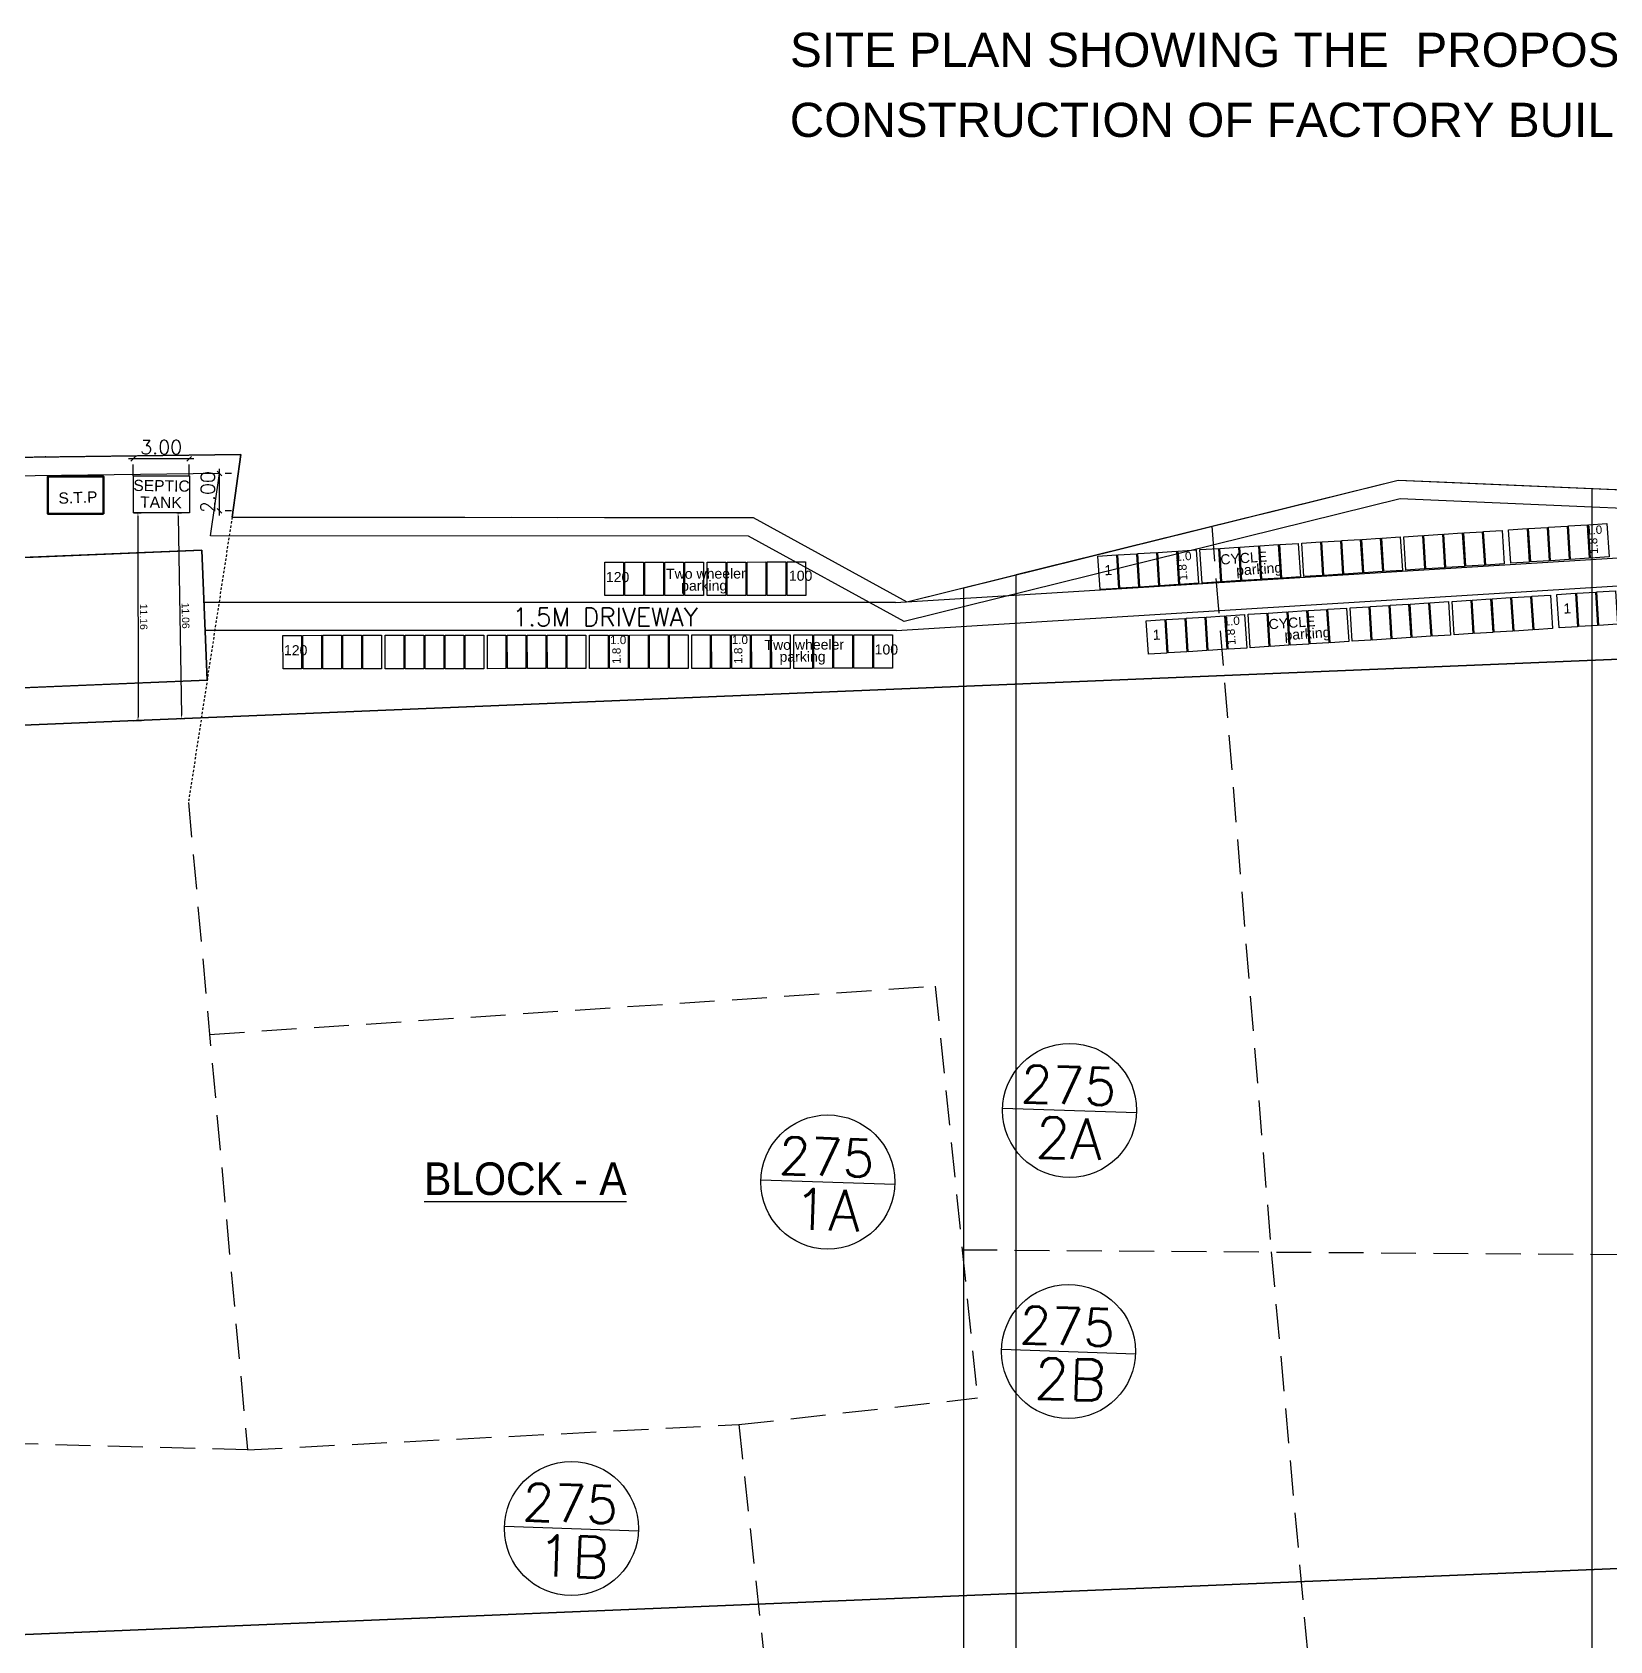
# Model space of a CAD drawing. Header units: metres. Extents: x 6804 to 7881, y 412 to 705.
# Drawn here: x 6920.5 to 7005.2, y 619 to 705.4 of the extents above; entities that cross this region are included whole.
import ezdxf

# ---------------------------------------------------------------- set-up
doc = ezdxf.new("R2010")
doc.units = ezdxf.units.M
doc.header["$LTSCALE"] = 5
doc.header["$PDSIZE"] = -1
for name, pattern in [('CENTER', [2, 1.25, -0.25, 0.25, -0.25]), ('CONTINOUS', [0]), ('DASHED', [0.75, 0.5, -0.25]), ('DOT2', [0.125, 0, -0.125]), ('HIDDEN', [0.375, 0.25, -0.125])]:
    doc.linetypes.add(name, pattern=pattern)
doc.layers.get('0').update_dxf_attribs({"color": 8, "linetype": 'CONTINUOUS'})
doc.layers.get('DEFPOINTS').update_dxf_attribs({"color": 8, "linetype": 'CONTINUOUS'})
for name, color, linetype in [('BLK_1_LVL_0_BLDG_FOOT_PRINT', 1, 'CONTINUOUS'), ('BLK_1_LVL_0_SIDE_SETBACK1', 171, 'CONTINUOUS'), ('BLK_1_LVL_0_SIDE_SETBACK2', 102, 'CONTINUOUS'), ('BLK_2_LVL_0_SIDE_SETBACK1', 171, 'CONTINUOUS'), ('BLK_3_LVL_0_SIDE_SETBACK1', 171, 'CONTINUOUS'), ('CYCLE_PARKING', 2, 'CONTINUOUS'), ('DIM', 8, 'CONTINUOUS'), ('DISTANCE_BLK', 238, 'CONTINUOUS'), ('DRIVE_WAY', 255, 'DOT2'), ('FMB', 8, 'CONTINUOUS'), ('PLOT_BOUNDARY', 70, 'CONTINUOUS'), ('RWH', 130, 'CONTINUOUS'), ('S.NO', 6, 'CONTINUOUS'), ('SEPTIC_TANK', 146, 'CONTINUOUS'), ('SEPTIC_TANK_1', 146, 'CONTINUOUS'), ('Sub Divi', 3, 'DASHED'), ('TEXT', 7, 'CONTINUOUS'), ('TWO_WHEELER_PARKING', 2, 'CONTINUOUS'), ('txt', 2, 'CONTINUOUS'), ('WAL', 1, 'CONTINUOUS')]:
    doc.layers.add(name, color=color, linetype=linetype)
for name, color, linetype, lineweight in [('Boundry mesurement', 8, 'CONTINUOUS', 15), ('FLOOR-GROUND', 8, 'CONTINUOUS', 50), ('GRID-CENTRE', 8, 'CENTER', 9)]:
    doc.layers.add(name, color=color, linetype=linetype, lineweight=lineweight)
doc.styles.add('1', font='arial.ttf')
doc.styles.add('ARIAL', font='arial.ttf')
doc.styles.add('na1', font='arial.ttf', dxfattribs={"width": 0.9})
doc.styles.add('RS', font='romans.shx')
doc.styles.get("Standard").update_dxf_attribs({"font": 'arial.ttf'})
doc.styles.add('style2', font='arial.ttf')
doc.dimstyles.new('my1', dxfattribs={"dimtxt": 0.3, "dimasz": 0.1, "dimexe": 0.12, "dimexo": 0.5, "dimgap": 0.1, "dimtad": 1, "dimtoh": 1, "dimzin": 3, "dimdsep": 46, "dimtxsty": 'RS', "dimblk": 'OBLIQUE', "dimcen": 0.09, "dimdle": 0.1, "dimclrd": 8, "dimclre": 8, "dimclrt": 4, "dimadec": 0, "dimazin": 0, "dimtfac": 1, "dimtofl": 0, "dimtmove": 0, "dimatfit": 3, "dimldrblk": 'OBLIQUE', "dimfxl": 0, "dimtolj": 1, "dimtzin": 0, "dimarcsym": 0})
doc.dimstyles.get("Standard").update_dxf_attribs({"dimtxt": 0.4, "dimasz": 0.18, "dimexe": 0.18, "dimexo": 0.0625, "dimgap": 0.1, "dimtad": 1, "dimtoh": 1, "dimzin": 0, "dimdsep": 46, "dimtxsty": '1', "dimcen": 0.09, "dimadec": 0, "dimazin": 0, "dimtfac": 1, "dimtofl": 0, "dimtmove": 2, "dimatfit": 3, "dimfxl": 0, "dimtolj": 1, "dimtzin": 0, "dimarcsym": 0})

# ---------------------------------------------------------------- blocks, each defined once
blk = doc.blocks.new('*D60')
at = {"layer": 'DEFPOINTS', "color": 0}
for p in [(6928.166, 679.591), (6928.359, 668.536), (6928.485, 668.539)]:
    blk.add_point(p, dxfattribs=at)
at = {"layer": 'SEPTIC_TANK', "color": 0, "lineweight": -2}
for p, q in [((6928.228, 679.592), (6928.472, 679.596)), ((6928.295, 679.413), (6928.482, 668.719)), ((6928.421, 668.537), (6928.665, 668.542))]:
    blk.add_line(p, q, dxfattribs=at)
at = {"layer": 'SEPTIC_TANK', "color": 0}
for points in [[(6928.325, 679.414), (6928.265, 679.413), (6928.292, 679.593)], [(6928.512, 668.719), (6928.452, 668.718), (6928.485, 668.539)]]:
    blk.add_solid(points, dxfattribs=at)
at = {"layer": 'SEPTIC_TANK', "color": 0, "insert": (6928.693, 674.071), "char_height": 0.4, "attachment_point": 5, "rotation": 271.00148, "style": '1'}
blk.add_mtext('\\A1;11.06', dxfattribs=at)
blk = doc.blocks.new('*D61')
at = {"layer": 'DEFPOINTS', "color": 0, "linetype": 'ByBlock'}
for p in [(6925.844, 679.591), (6925.848, 668.432), (6926.142, 668.432)]:
    blk.add_point(p, dxfattribs=at)
at = {"layer": 'SEPTIC_TANK', "color": 0, "linetype": 'ByBlock', "lineweight": -2}
for p, q in [((6925.906, 679.591), (6926.318, 679.591)), ((6926.138, 679.411), (6926.141, 668.612)), ((6925.91, 668.432), (6926.322, 668.433))]:
    blk.add_line(p, q, dxfattribs=at)
at = {"layer": 'SEPTIC_TANK', "color": 0, "linetype": 'ByBlock'}
for points in [[(6926.168, 679.411), (6926.108, 679.411), (6926.138, 679.591)], [(6926.171, 668.612), (6926.111, 668.612), (6926.142, 668.432)]]:
    blk.add_solid(points, dxfattribs=at)
at = {"layer": 'SEPTIC_TANK', "color": 0, "linetype": 'ByBlock', "insert": (6926.444, 674.012), "char_height": 0.4, "attachment_point": 5, "rotation": 270.0193, "style": '1'}
blk.add_mtext('\\A1;11.16', dxfattribs=at)
blk = doc.blocks.new('_Oblique')
at = {"color": 0, "linetype": 'ByBlock', "lineweight": -2}
blk.add_line((-0.5, -0.5), (0.5, 0.5), dxfattribs=at)
blk = doc.blocks.new('*D70')
at = {"layer": 'DEFPOINTS', "color": 0, "linetype": 'ByBlock'}
for p in [(6925.887, 682.839), (6928.887, 682.839), (6925.887, 682.489)]:
    blk.add_point(p, dxfattribs=at)
at = {"layer": 'DIM', "color": 8, "linetype": 'ByBlock', "lineweight": -2}
for p, q in [((6929.137, 682.489), (6925.637, 682.489)), ((6925.887, 681.589), (6925.887, 682.189)), ((6928.887, 681.589), (6928.887, 682.189))]:
    blk.add_line(p, q, dxfattribs=at)
at = {"layer": 'DIM', "color": 8, "linetype": 'ByBlock', "lineweight": -2, "xscale": 0.25, "yscale": 0.25, "zscale": 0.25}
for p, rotation in [((6925.887, 682.489), 180.0000000001715), ((6928.887, 682.489), 1.714628e-10)]:
    blk.add_blockref('_Oblique', p, dxfattribs=dict(at, rotation=rotation))
at = {"layer": 'DIM', "color": 4, "linetype": 'ByBlock', "lineweight": -2, "insert": (6927.387, 683.114), "char_height": 0.75, "attachment_point": 5, "style": 'RS'}
blk.add_mtext('\\A1;3.00', dxfattribs=at)
blk = doc.blocks.new('*D71')
at = {"layer": 'DEFPOINTS', "color": 0, "linetype": 'ByBlock'}
for p in [(6929.904, 681.71), (6930.521, 681.71), (6929.904, 679.71)]:
    blk.add_point(p, dxfattribs=at)
at = {"layer": 'DIM', "color": 8, "linetype": 'ByBlock', "lineweight": -2}
for p, q in [((6930.521, 679.46), (6930.521, 681.96)), ((6931.154, 681.71), (6930.821, 681.71)), ((6931.154, 679.71), (6930.821, 679.71))]:
    blk.add_line(p, q, dxfattribs=at)
at = {"layer": 'DIM', "color": 8, "linetype": 'ByBlock', "lineweight": -2, "xscale": 0.25, "yscale": 0.25, "zscale": 0.25}
for p, rotation in [((6930.521, 681.71), 90), ((6930.521, 679.71), 270)]:
    blk.add_blockref('_Oblique', p, dxfattribs=dict(at, rotation=rotation))
at = {"layer": 'DIM', "color": 4, "linetype": 'ByBlock', "lineweight": -2, "insert": (6929.896, 680.71), "char_height": 0.75, "attachment_point": 5, "rotation": 90, "style": 'RS'}
blk.add_mtext('\\A1;2.00', dxfattribs=at)

msp = doc.modelspace()

# ---------------------------------------------------------------- linework, layer by layer
at = {"layer": 'BLK_1_LVL_0_BLDG_FOOT_PRINT', "color": 1}
msp.add_lwpolyline([(7046.856, 673.444), (6843.73, 665.032), (6845.749, 616.273), (7048.875, 624.686)], close=True, dxfattribs=at)
at = {"layer": 'BLK_1_LVL_0_SIDE_SETBACK1', "color": 171}
msp.add_lwpolyline([(6843.73, 665.032), (6843.73, 680.519), (6868.213, 680.611), (6869.678, 681.939), (6900.922, 682.339), (6931.673, 682.731), (6931.193, 679.365), (6959.193, 679.343), (6967.433, 674.818), (6993.837, 681.35), (7024.985, 680), (7040.393, 679.337), (7046.856, 679.684), (7046.856, 673.444)], close=True, dxfattribs=at)
at = {"layer": 'BLK_1_LVL_0_SIDE_SETBACK2', "color": 102}
msp.add_lwpolyline([(7048.875, 624.686), (7048.875, 618.957), (7048.875, 591.094), (7048.875, 557.883), (7034.56, 527.062), (7021.37, 526.551), (7016.819, 491.042), (7016.431, 489.8), (7003.754, 449.236), (6964.377, 450.585), (6963.82, 516.783), (6966.695, 534.11), (6968.354, 544.094), (6970.666, 558.015), (6957.05, 578.263), (6948.299, 599.317), (6909.399, 584.024), (6889.294, 585.983), (6864.948, 596.7), (6845.749, 603.168), (6845.749, 616.273)], close=True, dxfattribs=at)
at = {"layer": 'BLK_2_LVL_0_SIDE_SETBACK1', "color": 171, "ltscale": 400}
msp.add_lwpolyline([(6970.501, 592.396), (6970.501, 675.575), (6993.837, 681.35), (7040.393, 679.337), (7043.298, 679.493), (7043.298, 611.055)], close=True, dxfattribs=at)
at = {"layer": 'BLK_3_LVL_0_SIDE_SETBACK1', "ltscale": 400}
msp.add_lwpolyline([(6973.318, 489.693), (6973.318, 676.274), (6993.837, 681.35), (7004.23, 680.901), (7004.23, 487.357)], close=True, dxfattribs=at)
at = {"layer": 'CYCLE_PARKING', "linetype": 'Continuous'}
for points in [[(6992.87, 678.233), (6992.984, 676.437), (6991.986, 676.373), (6991.872, 678.17)], [(6993.942, 678.301), (6994.056, 676.505), (6993.058, 676.441), (6992.944, 678.238)], [(6995.132, 678.377), (6995.246, 676.581), (6994.248, 676.517), (6994.134, 678.314)], [(6996.204, 678.445), (6996.318, 676.649), (6995.32, 676.585), (6995.206, 678.382)], [(6997.276, 678.513), (6997.39, 676.717), (6996.392, 676.653), (6996.278, 678.45)], [(6998.347, 678.581), (6998.461, 676.785), (6997.463, 676.722), (6997.349, 678.518)], [(6999.419, 678.649), (6999.533, 676.853), (6998.535, 676.79), (6998.421, 678.586)], [(7000.76, 678.747), (7000.874, 676.951), (6999.876, 676.887), (6999.762, 678.684)], [(7001.831, 678.815), (7001.946, 677.019), (7000.948, 676.956), (7000.833, 678.752)], [(7002.903, 678.884), (7003.017, 677.087), (7002.019, 677.024), (7001.905, 678.82)], [(7003.975, 678.952), (7004.089, 677.155), (7003.091, 677.092), (7002.977, 678.888)], [(7005.046, 679.02), (7005.161, 677.223), (7004.163, 677.16), (7004.048, 678.956)], [(6979.772, 677.401), (6979.886, 675.604), (6978.888, 675.541), (6978.774, 677.337)], [(6980.844, 677.469), (6980.958, 675.672), (6979.96, 675.609), (6979.846, 677.405)], [(6981.915, 677.537), (6982.029, 675.74), (6981.031, 675.677), (6980.917, 677.473)], [(6982.987, 677.605), (6983.101, 675.809), (6982.103, 675.745), (6981.989, 677.542)], [(6984.178, 677.681), (6984.292, 675.884), (6983.294, 675.821), (6983.18, 677.617)], [(6985.249, 677.749), (6985.363, 675.952), (6984.365, 675.889), (6984.251, 677.685)], [(6986.321, 677.817), (6986.435, 676.021), (6985.437, 675.957), (6985.323, 677.753)], [(6987.393, 677.885), (6987.507, 676.089), (6986.509, 676.025), (6986.395, 677.822)], [(6988.464, 677.953), (6988.578, 676.157), (6987.58, 676.093), (6987.466, 677.89)], [(6989.655, 678.029), (6989.769, 676.232), (6988.771, 676.169), (6988.657, 677.965)], [(6990.727, 678.097), (6990.841, 676.301), (6989.843, 676.237), (6989.729, 678.033)], [(6991.798, 678.165), (6991.912, 676.369), (6990.914, 676.305), (6990.8, 678.102)], [(6978.7, 677.333), (6978.814, 675.536), (6977.816, 675.473), (6977.702, 677.269)], [(6995.464, 674.76), (6995.578, 672.963), (6994.58, 672.9), (6994.466, 674.696)], [(6996.536, 674.828), (6996.65, 673.031), (6995.652, 672.968), (6995.538, 674.764)], [(6997.726, 674.903), (6997.841, 673.107), (6996.843, 673.044), (6996.728, 674.84)], [(6998.798, 674.972), (6998.912, 673.175), (6997.914, 673.112), (6997.8, 674.908)], [(6999.87, 675.04), (6999.984, 673.243), (6998.986, 673.18), (6998.872, 674.976)], [(7000.941, 675.108), (7001.056, 673.311), (7000.058, 673.248), (6999.943, 675.044)], [(7002.013, 675.176), (7002.127, 673.38), (7001.129, 673.316), (7001.015, 675.112)], [(7003.354, 675.274), (7003.468, 673.477), (7002.47, 673.414), (7002.356, 675.21)], [(7004.426, 675.342), (7004.54, 673.545), (7003.542, 673.482), (7003.428, 675.278)], [(7005.497, 675.41), (7005.611, 673.614), (7004.613, 673.55), (7004.499, 675.347)], [(6982.366, 673.927), (6982.48, 672.131), (6981.482, 672.067), (6981.368, 673.864)], [(6983.438, 673.995), (6983.552, 672.199), (6982.554, 672.135), (6982.44, 673.932)], [(6984.509, 674.063), (6984.624, 672.267), (6983.626, 672.204), (6983.511, 674)], [(6985.581, 674.131), (6985.695, 672.335), (6984.697, 672.272), (6984.583, 674.068)], [(6986.772, 674.207), (6986.886, 672.411), (6985.888, 672.347), (6985.774, 674.144)], [(6987.843, 674.275), (6987.958, 672.479), (6986.96, 672.415), (6986.845, 674.212)], [(6988.915, 674.343), (6989.029, 672.547), (6988.031, 672.484), (6987.917, 674.28)], [(6989.987, 674.411), (6990.101, 672.615), (6989.103, 672.552), (6988.989, 674.348)], [(6991.058, 674.48), (6991.173, 672.683), (6990.175, 672.62), (6990.06, 674.416)], [(6992.249, 674.555), (6992.363, 672.759), (6991.365, 672.695), (6991.251, 674.492)], [(6993.321, 674.623), (6993.435, 672.827), (6992.437, 672.764), (6992.323, 674.56)], [(6994.392, 674.692), (6994.507, 672.895), (6993.509, 672.832), (6993.394, 674.628)], [(6981.294, 673.859), (6981.409, 672.063), (6980.411, 671.999), (6980.296, 673.796)]]:
    msp.add_lwpolyline(points, close=True, dxfattribs=at)
at = {"layer": 'DISTANCE_BLK', "linetype": 'ByBlock', "lineweight": -2}
msp.add_lwpolyline([(6843.73, 665.032), (7046.856, 673.444), (7048.875, 624.686), (6845.749, 616.273)], close=True, dxfattribs=at)
at = {"layer": 'DRIVE_WAY', "linetype": 'CONTINOUS', "ltscale": 400}
msp.add_lwpolyline([(6839.651, 666.864), (6841.916, 612.161), (6984.778, 618.078), (6985.068, 611.084), (6985.068, 611.084), (6835.212, 604.878), (6832.657, 666.575), (6824.292, 666.228), (6823.754, 673.212), (6929.563, 677.594), (6929.853, 670.6)], close=True, dxfattribs=at)
at = {"layer": 'FLOOR-GROUND', "color": 120, "linetype": 'ByBlock'}
msp.add_lwpolyline([(6924.291, 679.546), (6921.291, 679.546), (6921.291, 681.546), (6924.291, 681.546)], close=True, dxfattribs=at)
at = {"layer": 'FMB', "linetype": 'CENTER', "ltscale": 2}
for p, q in [((6967.432, 674.816), (6993.837, 681.35)), ((6993.837, 681.35), (7040.393, 679.337)), ((6931.193, 679.365), (6959.193, 679.343)), ((6959.193, 679.343), (6967.432, 674.816))]:
    msp.add_line(p, q, dxfattribs=at)
at = {"layer": 'GRID-CENTRE', "linetype": 'CENTER', "ltscale": 2}
msp.add_line((6921.17, 682.597), (6921.17, 682.64), dxfattribs=at)
at = {"layer": 'PLOT_BOUNDARY', "linetype": 'ByBlock'}
msp.add_lwpolyline([(6900.804, 682.338), (6931.673, 682.731), (6931.193, 679.365), (6959.193, 679.343), (6967.433, 674.818), (6993.837, 681.35), (6996.035, 681.255), (7014.218, 680.469), (7040.393, 679.337), (7060.963, 680.442), (7064.855, 641.837), (7067.062, 619.948), (7064.945, 603.686), (7053.979, 568.872), (7034.56, 527.062), (7021.37, 526.551), (7016.819, 491.042)], dxfattribs=at)
at = {"layer": 'RWH', "ltscale": 400}
for points in [[(6900.804, 682.338), (6931.673, 682.731), (6931.193, 679.365), (6959.193, 679.343), (6967.433, 674.818), (6993.837, 681.35), (6996.035, 681.255), (7014.218, 680.469), (7040.393, 679.337), (7060.963, 680.442), (7064.855, 641.837), (7067.062, 619.948), (7064.945, 603.686), (7053.979, 568.872), (7034.56, 527.062), (7021.37, 526.551), (7016.819, 491.042)], [(7015.839, 491.256), (7020.486, 527.518), (7033.911, 528.038), (7053.045, 569.234), (7063.964, 603.902), (7066.055, 619.963), (7063.86, 641.737), (7060.064, 679.392), (7040.398, 678.336), (7014.174, 679.47), (6995.991, 680.256), (6993.937, 680.345), (6967.294, 673.754), (6958.936, 678.343), (6930.041, 678.366), (6930.518, 681.716), (6900.817, 681.338)]]:
    msp.add_lwpolyline(points, dxfattribs=at)
at = {"layer": 'S.NO', "linetype": 'CENTER', "ltscale": 2}
for p, q in [((6931.673, 682.731), (6900.922, 682.339)), ((6931.193, 679.365), (6931.673, 682.731))]:
    msp.add_line(p, q, dxfattribs=at)
at = {"layer": 'S.NO', "linetype": 'CONTINOUS', "ltscale": 2}
for p, q in [((6972.584, 647.62), (6979.78, 647.382)), ((6959.593, 643.774), (6966.789, 643.536)), ((6972.522, 634.673), (6979.718, 634.435)), ((6945.822, 625.163), (6953.018, 624.925))]:
    msp.add_line(p, q, dxfattribs=at)
for centre in [(6976.182, 647.501), (6963.191, 643.655), (6976.12, 634.554), (6949.42, 625.044)]:
    msp.add_circle(centre, 3.6, dxfattribs=at)
at = {"layer": 'SEPTIC_TANK_1', "linetype": 'ByBlock'}
msp.add_lwpolyline([(6928.906, 679.587), (6925.906, 679.587), (6925.906, 681.587), (6928.906, 681.587)], close=True, dxfattribs=at)
at = {"layer": 'Sub Divi', "linetype": 'HIDDEN', "ltscale": 0.1}
msp.add_line((6931.193, 679.365), (6928.85, 664.042), dxfattribs=at)
at = {"layer": 'Sub Divi', "linetype": 'HIDDEN', "ltscale": 1.5}
for p, q in [((6983.815, 678.87), (6987.012, 639.897)), ((6928.85, 664.042), (6932.02, 629.273)), ((6929.986, 651.581), (6968.962, 654.17)), ((6968.962, 654.17), (6971.228, 632.058)), ((6970.412, 640.017), (7065.106, 639.335)), ((6987.012, 639.897), (6989.753, 609.647)), ((6958.407, 630.629), (6971.228, 632.058)), ((6932.02, 629.273), (6907.553, 629.914)), ((6932.02, 629.273), (6958.407, 630.629)), ((6958.407, 630.629), (6961.298, 604.048))]:
    msp.add_line(p, q, dxfattribs=at)
at = {"layer": 'TWO_WHEELER_PARKING', "linetype": 'Continuous'}
for points in [[(6952.22, 676.947), (6952.222, 675.147), (6951.222, 675.146), (6951.22, 676.946)], [(6953.294, 676.948), (6953.296, 675.148), (6952.296, 675.147), (6952.294, 676.947)], [(6954.368, 676.949), (6954.37, 675.149), (6953.37, 675.148), (6953.368, 676.948)], [(6955.442, 676.95), (6955.444, 675.15), (6954.444, 675.149), (6954.442, 676.949)], [(6956.516, 676.951), (6956.517, 675.151), (6955.517, 675.15), (6955.516, 676.95)], [(6957.709, 676.953), (6957.71, 675.153), (6956.71, 675.152), (6956.709, 676.952)], [(6958.782, 676.954), (6958.784, 675.154), (6957.784, 675.153), (6957.782, 676.953)], [(6959.856, 676.955), (6959.858, 675.155), (6958.858, 675.154), (6958.856, 676.954)], [(6960.93, 676.956), (6960.932, 675.156), (6959.932, 675.155), (6959.93, 676.955)], [(6962.004, 676.957), (6962.006, 675.157), (6961.006, 675.156), (6961.004, 676.956)], [(6950.2, 673.03), (6950.202, 671.23), (6949.202, 671.229), (6949.2, 673.029)], [(6951.393, 673.031), (6951.395, 671.231), (6950.395, 671.23), (6950.393, 673.03)], [(6952.467, 673.032), (6952.469, 671.232), (6951.469, 671.231), (6951.467, 673.031)], [(6953.541, 673.034), (6953.543, 671.234), (6952.543, 671.233), (6952.541, 673.033)], [(6954.615, 673.035), (6954.616, 671.235), (6953.616, 671.234), (6953.615, 673.034)], [(6955.688, 673.036), (6955.69, 671.236), (6954.69, 671.235), (6954.688, 673.035)], [(6956.881, 673.037), (6956.883, 671.237), (6955.883, 671.236), (6955.881, 673.036)], [(6957.955, 673.038), (6957.957, 671.238), (6956.957, 671.237), (6956.955, 673.037)], [(6959.029, 673.039), (6959.031, 671.239), (6958.031, 671.238), (6958.029, 673.038)], [(6960.103, 673.04), (6960.105, 671.24), (6959.105, 671.239), (6959.103, 673.039)], [(6961.177, 673.041), (6961.179, 671.241), (6960.179, 671.24), (6960.177, 673.04)], [(6962.37, 673.043), (6962.372, 671.243), (6961.372, 671.242), (6961.37, 673.042)], [(6963.444, 673.044), (6963.445, 671.244), (6962.445, 671.243), (6962.444, 673.043)], [(6964.517, 673.045), (6964.519, 671.245), (6963.519, 671.244), (6963.517, 673.044)], [(6965.591, 673.046), (6965.593, 671.246), (6964.593, 671.245), (6964.591, 673.045)], [(6966.665, 673.047), (6966.667, 671.247), (6965.667, 671.246), (6965.665, 673.046)], [(6934.928, 673.015), (6934.93, 671.215), (6933.93, 671.214), (6933.928, 673.014)], [(6936.002, 673.016), (6936.004, 671.216), (6935.004, 671.215), (6935.002, 673.015)], [(6937.076, 673.017), (6937.077, 671.217), (6936.077, 671.216), (6936.076, 673.016)], [(6938.149, 673.018), (6938.151, 671.218), (6937.151, 671.217), (6937.149, 673.017)], [(6939.223, 673.019), (6939.225, 671.219), (6938.225, 671.218), (6938.223, 673.018)], [(6940.416, 673.02), (6940.418, 671.22), (6939.418, 671.219), (6939.416, 673.019)], [(6941.49, 673.021), (6941.492, 671.221), (6940.492, 671.22), (6940.49, 673.02)], [(6942.564, 673.022), (6942.566, 671.222), (6941.566, 671.221), (6941.564, 673.021)], [(6943.638, 673.023), (6943.64, 671.223), (6942.64, 671.222), (6942.638, 673.022)], [(6944.712, 673.025), (6944.713, 671.225), (6943.713, 671.224), (6943.712, 673.024)], [(6945.905, 673.026), (6945.907, 671.226), (6944.907, 671.225), (6944.905, 673.025)], [(6946.978, 673.027), (6946.98, 671.227), (6945.98, 671.226), (6945.978, 673.026)], [(6948.052, 673.028), (6948.054, 671.228), (6947.054, 671.227), (6947.052, 673.027)], [(6949.126, 673.029), (6949.128, 671.229), (6948.128, 671.228), (6948.126, 673.028)]]:
    msp.add_lwpolyline(points, close=True, dxfattribs=at)
at = {"layer": 'WAL', "linetype": 'CONTINOUS', "ltscale": 2}
for p, q in [((6966.832, 674.778), (7040.393, 679.337)), ((6929.563, 677.594), (6823.754, 673.212)), ((6929.853, 670.6), (6929.563, 677.594)), ((6966.879, 673.278), (7040.48, 677.84)), ((6966.832, 674.778), (6929.68, 674.778)), ((6966.879, 673.278), (6929.742, 673.278)), ((6844.147, 667.051), (6929.853, 670.6))]:
    msp.add_line(p, q, dxfattribs=at)

# ---------------------------------------------------------------- texts
at = {"color": 1, "linetype": 'Continuous', "lineweight": 25}
for s, rotation, p in [('CYCLE ', 3.9108, (6984.296, 676.812)), ('Two wheeler ', 0.33235, (6954.506, 676.047)), ('parking', 3.9108, (6985.146, 676.227)), ('parking', 0.33235, (6955.318, 675.41)), ('CYCLE ', 3.9108, (6986.89, 673.339)), ('parking', 3.9108, (6987.74, 672.753)), ('Two wheeler ', 0.33235, (6959.792, 672.23)), ('parking', 0.33235, (6960.604, 671.593))]:
    msp.add_text(s, height=0.54, rotation=rotation, dxfattribs=at).set_placement(p)
at = {"layer": 'Boundry mesurement', "color": 6, "lineweight": 15, "style": 'RS'}
msp.add_text('1.5M DRIVEWAY', height=0.98, dxfattribs=at).set_placement((6946.257, 673.511))
at = {"layer": 'DIM', "color": 3, "style": 'na1', "width": 0.9}
msp.add_text('%%UBLOCK - A', height=1.75, dxfattribs=at).set_placement((6941.507, 642.958))
at = {"layer": 'S.NO', "linetype": 'CENTER', "ltscale": 2, "attachment_point": 1, "rotation": 358.10395, "style": 'RS'}
for s, insert, char_height in [('275', (6973.587, 649.931), 2), ('2A', (6974.383, 647.163), 2.2), ('275', (6960.596, 646.085), 2), ('1A', (6961.392, 643.317), 2.2), ('275', (6973.524, 636.985), 2), ('2B', (6974.321, 634.217), 2.2), ('275', (6946.825, 627.474), 2), ('1B', (6947.621, 624.706), 2.2)]:
    msp.add_mtext_dynamic_manual_height_columns(s, width=16.62136, gutter_width=1, heights=[0], dxfattribs=dict(at, insert=insert, char_height=char_height))
at = {"layer": 'TEXT', "color": 0, "linetype": 'ByBlock', "lineweight": 18, "style": 'ARIAL'}
for s, height, rotation, p in [('SEPTIC ', 0.6, 359.14609, (6925.887, 680.773)), ('S.T.P', 0.6, 2.11819, (6921.88, 680.08)), ('TANK', 0.6, 359.14609, (6926.252, 679.876)), ('1.0', 0.45, 3.63692, (7003.931, 678.421)), ('1.8', 0.45, 93.63692, (7004.569, 677.395)), ('1.0', 0.45, 3.63692, (6981.871, 677.006)), ('100', 0.54, 359.68033, (6961.105, 675.952)), ('1', 0.54, 2.25157, (6978.061, 676.24)), ('1.8', 0.45, 93.63692, (6982.51, 675.98)), ('120', 0.54, 359.68033, (6951.272, 675.881)), ('1.0', 0.45, 3.63692, (6984.465, 673.532)), ('1', 0.54, 2.25157, (7002.715, 674.181)), ('1', 0.54, 2.25157, (6980.655, 672.767)), ('1.8', 0.45, 93.63692, (6985.104, 672.506)), ('120', 0.54, 359.68033, (6933.98, 671.949)), ('1.0', 0.45, 0.05847, (6951.496, 672.542)), ('1.8', 0.45, 90.05847, (6952.069, 671.478)), ('1.0', 0.45, 0.05847, (6958.032, 672.549)), ('1.8', 0.45, 90.05847, (6958.606, 671.485)), ('100', 0.54, 359.68033, (6965.708, 671.989))]:
    msp.add_text(s, height=height, rotation=rotation, dxfattribs=at).set_placement(p)
at = {"layer": 'txt', "style": 'style2'}
for s, p in [('SITE PLAN SHOWING THE  PROPOSED', (6961.161, 703.548)), ('CONSTRUCTION OF FACTORY BUILDING', (6961.151, 699.785))]:
    msp.add_text(s, height=1.83404, dxfattribs=at).set_placement(p)

# ---------------------------------------------------------------- dimensions: what is measured, and where the dimension line sits
at = {"layer": 'DIM', "linetype": 'ByBlock', "lineweight": -2}
for base, p1, p2, angle, picture, middle in [((6925.887, 682.489), (6928.887, 682.839), (6925.887, 682.839), 180, '*D70', (6927.387, 682.489)), ((6930.521, 681.71), (6929.904, 679.71), (6929.904, 681.71), 90, '*D71', (6930.521, 680.71))]:
    dim = msp.add_linear_dim(base=base, p1=p1, p2=p2, angle=angle, dimstyle='my1', override={"dimscale": 2.5, "dimpost": '\\X'}, dxfattribs=at)
    dim.commit()
    dim.dimension.update_dxf_attribs({"geometry": picture, "text_midpoint": middle, "dimtype": 161})
at = {"layer": 'SEPTIC_TANK', "color": 1, "linetype": 'ByBlock'}
dim = msp.add_aligned_dim(p1=(6925.844, 679.591), p2=(6925.848, 668.432), distance=0.294, dimstyle='Standard', dxfattribs=at)
dim.commit()
dim.dimension.update_dxf_attribs({"geometry": '*D61', "text_midpoint": (6926.444, 674.012)})
at = {"layer": 'SEPTIC_TANK', "color": 2}
dim = msp.add_aligned_dim(p1=(6928.166, 679.591), p2=(6928.359, 668.536), distance=0.127, dimstyle='Standard', dxfattribs=at)
dim.commit()
dim.dimension.update_dxf_attribs({"geometry": '*D60', "text_midpoint": (6928.693, 674.071)})

doc.saveas('drawing.dxf')
